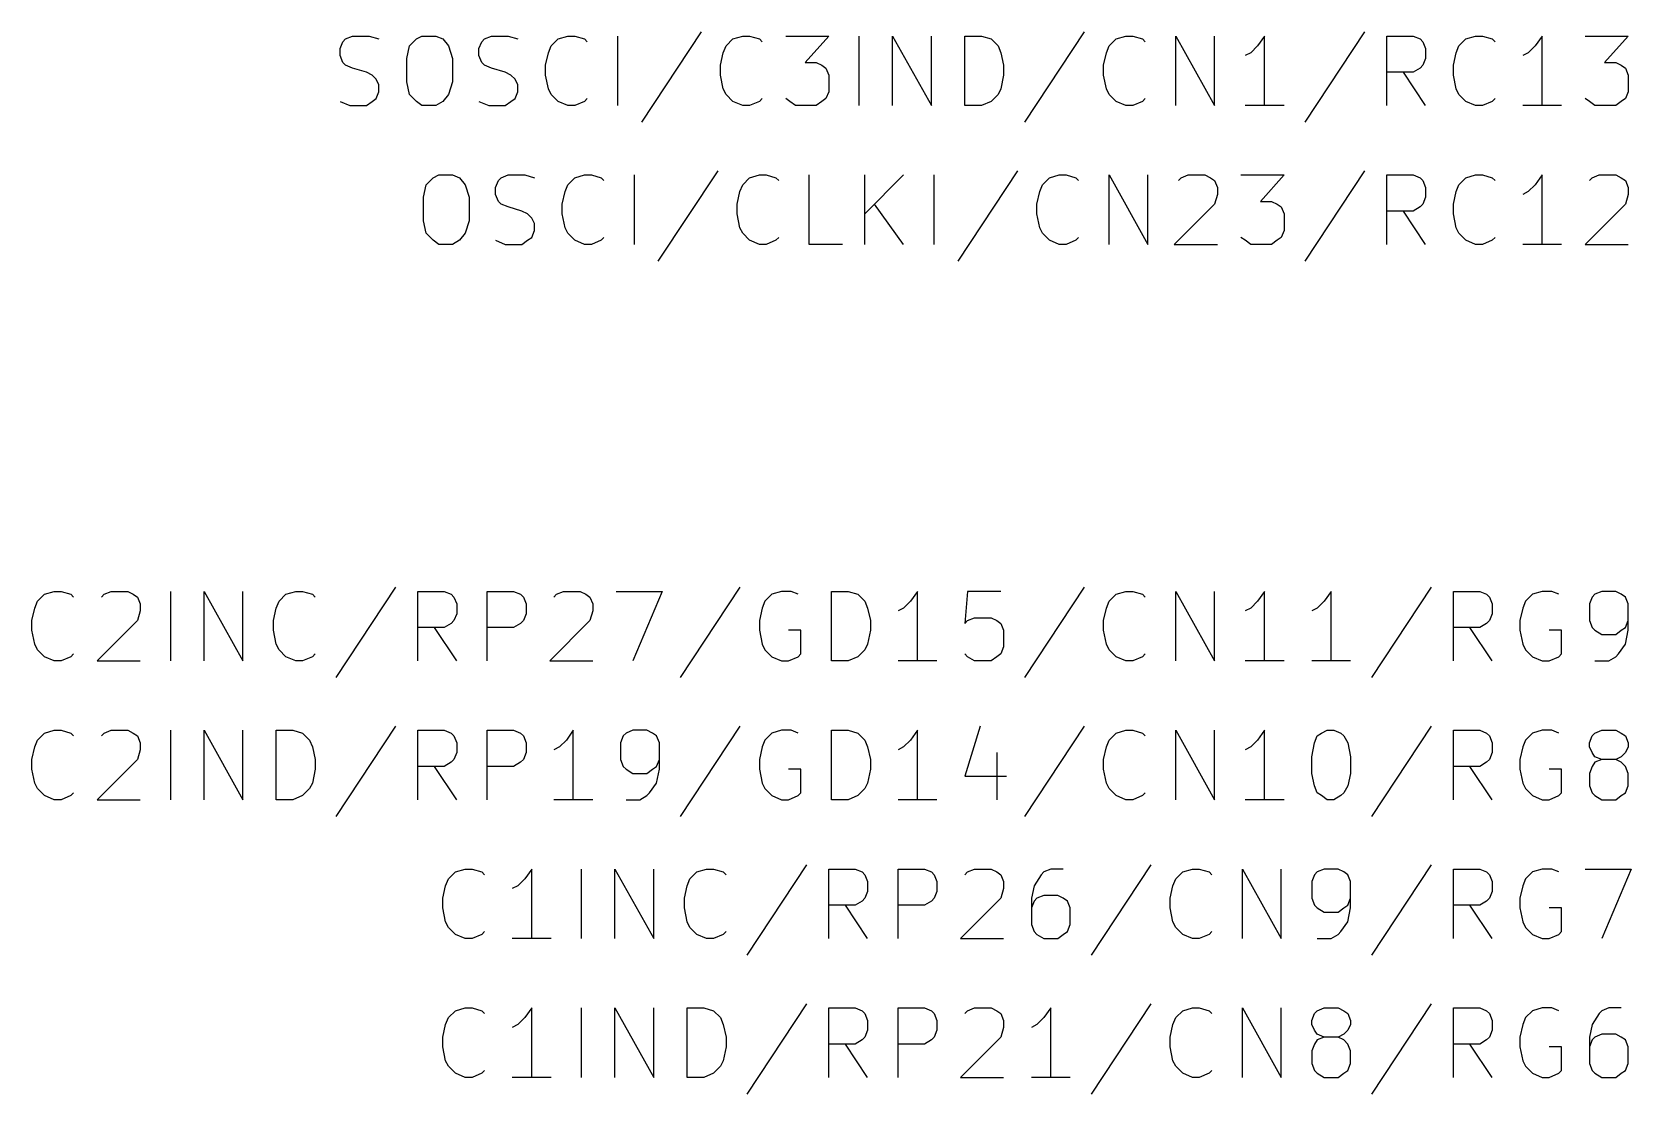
# Model space of a CAD drawing. Extents: x 10 to 287, y -200 to -10.
# Drawn here: x 118.11 to 147.37, y -121.54 to -102.11 of the extents above; entities that cross this region are included whole.
import ezdxf

# ---------------------------------------------------------------- set-up
doc = ezdxf.new("R2010")
doc.units = 0
doc.header["$MEASUREMENT"] = 0

msp = doc.modelspace()

# ---------------------------------------------------------------- linework, layer by layer
at = {"layer": 'Cyan 2'}
for p, q in [((130.353, -102.108), (129.261, -103.759)), ((137.363, -102.108), (136.271, -103.759)), ((142.494, -102.108), (141.402, -103.759)), ((123.749, -102.413), (123.8, -102.286)), ((123.749, -102.54), (123.749, -102.413)), ((123.8, -102.286), (123.85, -102.235)), ((123.85, -102.235), (123.977, -102.184)), ((123.977, -102.184), (124.282, -102.184)), ((124.282, -102.184), (124.46, -102.235)), ((124.968, -102.591), (125.019, -102.362)), ((125.019, -102.362), (125.146, -102.235)), ((125.146, -102.235), (125.247, -102.184)), ((125.247, -102.184), (125.501, -102.184)), ((125.501, -102.184), (125.628, -102.235)), ((125.628, -102.235), (125.73, -102.362)), ((125.73, -102.362), (125.806, -102.591)), ((126.289, -102.413), (126.34, -102.286)), ((126.289, -102.54), (126.289, -102.413)), ((126.34, -102.286), (126.39, -102.235)), ((126.39, -102.235), (126.517, -102.184)), ((126.517, -102.184), (126.822, -102.184)), ((126.822, -102.184), (127, -102.235)), ((127.559, -102.489), (127.61, -102.362)), ((127.61, -102.362), (127.737, -102.235)), ((127.737, -102.235), (127.914, -102.184)), ((127.914, -102.184), (128.041, -102.184)), ((128.041, -102.184), (128.219, -102.235)), ((128.219, -102.235), (128.27, -102.286)), ((128.829, -103.454), (128.829, -102.184)), ((130.759, -102.489), (130.81, -102.362)), ((130.81, -102.362), (130.937, -102.235)), ((130.937, -102.235), (131.115, -102.184)), ((131.115, -102.184), (131.242, -102.184)), ((131.242, -102.184), (131.42, -102.235)), ((131.42, -102.235), (131.47, -102.286)), ((131.902, -102.184), (132.69, -102.184)), ((132.69, -102.184), (132.258, -102.667)), ((133.248, -103.454), (133.248, -102.184)), ((133.858, -103.454), (133.858, -102.184)), ((133.858, -102.184), (134.569, -103.454)), ((134.569, -103.454), (134.569, -102.184)), ((135.179, -103.454), (135.179, -102.184)), ((135.179, -102.184), (135.484, -102.184)), ((135.484, -102.184), (135.661, -102.235)), ((135.661, -102.235), (135.788, -102.362)), ((135.788, -102.362), (135.839, -102.489)), ((137.77, -102.489), (137.82, -102.362)), ((137.82, -102.362), (137.947, -102.235)), ((137.947, -102.235), (138.125, -102.184)), ((138.125, -102.184), (138.252, -102.184)), ((138.252, -102.184), (138.43, -102.235)), ((138.43, -102.235), (138.481, -102.286)), ((139.04, -103.454), (139.04, -102.184)), ((139.04, -102.184), (139.751, -103.454)), ((139.751, -103.454), (139.751, -102.184)), ((140.538, -102.362), (140.411, -102.489)), ((140.665, -102.184), (140.538, -102.362)), ((140.665, -103.454), (140.665, -102.184)), ((142.9, -103.454), (142.9, -102.184)), ((142.9, -102.184), (143.383, -102.184)), ((143.383, -102.184), (143.51, -102.235)), ((143.51, -102.235), (143.561, -102.286)), ((143.561, -102.286), (143.612, -102.413)), ((143.612, -102.413), (143.612, -102.591)), ((144.17, -102.489), (144.221, -102.362)), ((144.221, -102.362), (144.348, -102.235)), ((144.348, -102.235), (144.526, -102.184)), ((144.526, -102.184), (144.653, -102.184)), ((144.653, -102.184), (144.831, -102.235)), ((144.831, -102.235), (144.882, -102.286)), ((145.618, -102.362), (145.491, -102.489)), ((145.745, -102.184), (145.618, -102.362)), ((145.745, -103.454), (145.745, -102.184)), ((146.533, -102.184), (147.32, -102.184)), ((147.32, -102.184), (146.888, -102.667)), ((123.8, -102.667), (123.749, -102.54)), ((123.85, -102.718), (123.8, -102.667)), ((124.968, -103.022), (124.968, -102.591)), ((125.806, -102.591), (125.806, -103.022)), ((126.34, -102.667), (126.289, -102.54)), ((126.39, -102.718), (126.34, -102.667)), ((127.508, -102.718), (127.559, -102.489)), ((130.708, -102.718), (130.759, -102.489)), ((132.258, -102.667), (132.461, -102.667)), ((132.461, -102.667), (132.563, -102.718)), ((135.839, -102.489), (135.89, -102.718)), ((137.719, -102.718), (137.77, -102.489)), ((140.411, -102.489), (140.31, -102.54)), ((143.612, -102.591), (143.561, -102.718)), ((144.12, -102.718), (144.17, -102.489)), ((145.491, -102.489), (145.39, -102.54)), ((146.888, -102.667), (147.091, -102.667)), ((147.091, -102.667), (147.193, -102.718)), ((123.977, -102.768), (123.85, -102.718)), ((124.231, -102.845), (123.977, -102.768)), ((124.333, -102.895), (124.231, -102.845)), ((124.409, -102.972), (124.333, -102.895)), ((124.46, -103.073), (124.409, -102.972)), ((126.517, -102.768), (126.39, -102.718)), ((126.771, -102.845), (126.517, -102.768)), ((126.873, -102.895), (126.771, -102.845)), ((126.949, -102.972), (126.873, -102.895)), ((127, -103.073), (126.949, -102.972)), ((127.508, -102.895), (127.508, -102.718)), ((127.559, -103.149), (127.508, -102.895)), ((130.708, -102.895), (130.708, -102.718)), ((130.759, -103.149), (130.708, -102.895)), ((132.563, -102.718), (132.639, -102.768)), ((132.639, -102.768), (132.69, -102.895)), ((132.69, -102.895), (132.69, -103.2)), ((135.89, -102.895), (135.839, -103.149)), ((135.89, -102.718), (135.89, -102.895)), ((137.719, -102.895), (137.719, -102.718)), ((137.77, -103.149), (137.719, -102.895)), ((143.383, -102.845), (142.9, -102.845)), ((143.612, -103.454), (143.205, -102.845)), ((143.51, -102.768), (143.383, -102.845)), ((143.561, -102.718), (143.51, -102.768)), ((144.12, -102.895), (144.12, -102.718)), ((144.17, -103.149), (144.12, -102.895)), ((147.193, -102.718), (147.269, -102.768)), ((147.269, -102.768), (147.32, -102.895)), ((147.32, -102.895), (147.32, -103.2)), ((124.409, -103.327), (124.46, -103.2)), ((124.46, -103.2), (124.46, -103.073)), ((125.019, -103.251), (124.968, -103.022)), ((125.146, -103.378), (125.019, -103.251)), ((125.73, -103.251), (125.628, -103.378)), ((125.806, -103.022), (125.73, -103.251)), ((126.949, -103.327), (127, -103.2)), ((127, -103.2), (127, -103.073)), ((127.61, -103.251), (127.559, -103.149)), ((127.737, -103.378), (127.61, -103.251)), ((130.81, -103.251), (130.759, -103.149)), ((130.937, -103.378), (130.81, -103.251)), ((132.69, -103.2), (132.639, -103.327)), ((135.788, -103.251), (135.661, -103.378)), ((135.839, -103.149), (135.788, -103.251)), ((137.82, -103.251), (137.77, -103.149)), ((137.947, -103.378), (137.82, -103.251)), ((144.221, -103.251), (144.17, -103.149)), ((144.348, -103.378), (144.221, -103.251)), ((147.32, -103.2), (147.269, -103.327)), ((123.749, -103.378), (123.927, -103.454)), ((123.927, -103.454), (124.231, -103.454)), ((124.231, -103.454), (124.333, -103.378)), ((124.333, -103.378), (124.409, -103.327)), ((125.247, -103.454), (125.146, -103.378)), ((125.501, -103.454), (125.247, -103.454)), ((125.628, -103.378), (125.501, -103.454)), ((126.289, -103.378), (126.467, -103.454)), ((126.467, -103.454), (126.771, -103.454)), ((126.771, -103.454), (126.873, -103.378)), ((126.873, -103.378), (126.949, -103.327)), ((127.914, -103.454), (127.737, -103.378)), ((128.041, -103.454), (127.914, -103.454)), ((128.219, -103.378), (128.041, -103.454)), ((128.27, -103.327), (128.219, -103.378)), ((131.115, -103.454), (130.937, -103.378)), ((131.242, -103.454), (131.115, -103.454)), ((131.42, -103.378), (131.242, -103.454)), ((131.47, -103.327), (131.42, -103.378)), ((131.978, -103.378), (131.902, -103.327)), ((132.08, -103.454), (131.978, -103.378)), ((132.461, -103.454), (132.08, -103.454)), ((132.563, -103.378), (132.461, -103.454)), ((132.639, -103.327), (132.563, -103.378)), ((135.484, -103.454), (135.179, -103.454)), ((135.661, -103.378), (135.484, -103.454)), ((138.125, -103.454), (137.947, -103.378)), ((138.252, -103.454), (138.125, -103.454)), ((138.43, -103.378), (138.252, -103.454)), ((138.481, -103.327), (138.43, -103.378)), ((141.021, -103.454), (140.31, -103.454)), ((144.526, -103.454), (144.348, -103.378)), ((144.653, -103.454), (144.526, -103.454)), ((144.831, -103.378), (144.653, -103.454)), ((144.882, -103.327), (144.831, -103.378)), ((146.101, -103.454), (145.39, -103.454)), ((146.609, -103.378), (146.533, -103.327)), ((146.71, -103.454), (146.609, -103.378)), ((147.091, -103.454), (146.71, -103.454)), ((147.193, -103.378), (147.091, -103.454)), ((147.269, -103.327), (147.193, -103.378)), ((125.451, -104.775), (125.552, -104.724)), ((125.552, -104.724), (125.806, -104.724)), ((125.806, -104.724), (125.933, -104.775)), ((126.695, -104.775), (126.822, -104.724)), ((126.822, -104.724), (127.127, -104.724)), ((127.127, -104.724), (127.305, -104.775)), ((128.041, -104.775), (128.219, -104.724)), ((128.219, -104.724), (128.346, -104.724)), ((128.346, -104.724), (128.524, -104.775)), ((129.134, -105.994), (129.134, -104.724)), ((130.658, -104.648), (129.565, -106.299)), ((131.242, -104.775), (131.42, -104.724)), ((131.42, -104.724), (131.547, -104.724)), ((131.547, -104.724), (131.724, -104.775)), ((132.334, -105.994), (132.334, -104.724)), ((133.35, -105.994), (133.35, -104.724)), ((134.061, -104.724), (133.35, -105.435)), ((134.62, -105.994), (134.62, -104.724)), ((136.144, -104.648), (135.052, -106.299)), ((136.728, -104.775), (136.906, -104.724)), ((136.906, -104.724), (137.033, -104.724)), ((137.033, -104.724), (137.211, -104.775)), ((137.82, -105.994), (137.82, -104.724)), ((137.82, -104.724), (138.532, -105.994)), ((138.532, -105.994), (138.532, -104.724)), ((139.141, -104.775), (139.268, -104.724)), ((139.268, -104.724), (139.573, -104.724)), ((139.573, -104.724), (139.675, -104.775)), ((140.233, -104.724), (141.021, -104.724)), ((141.021, -104.724), (140.589, -105.207)), ((142.494, -104.648), (141.402, -106.299)), ((142.9, -105.994), (142.9, -104.724)), ((142.9, -104.724), (143.383, -104.724)), ((143.383, -104.724), (143.51, -104.775)), ((144.348, -104.775), (144.526, -104.724)), ((144.526, -104.724), (144.653, -104.724)), ((144.653, -104.724), (144.831, -104.775)), ((145.745, -104.724), (145.618, -104.902)), ((145.745, -105.994), (145.745, -104.724)), ((146.66, -104.775), (146.787, -104.724)), ((146.787, -104.724), (147.091, -104.724)), ((147.091, -104.724), (147.193, -104.775)), ((125.273, -105.131), (125.324, -104.902)), ((125.324, -104.902), (125.451, -104.775)), ((125.933, -104.775), (126.035, -104.902)), ((126.035, -104.902), (126.111, -105.131)), ((126.594, -104.953), (126.644, -104.826)), ((126.594, -105.08), (126.594, -104.953)), ((126.644, -104.826), (126.695, -104.775)), ((127.813, -105.258), (127.864, -105.029)), ((127.864, -105.029), (127.914, -104.902)), ((127.914, -104.902), (128.041, -104.775)), ((128.524, -104.775), (128.575, -104.826)), ((131.013, -105.258), (131.064, -105.029)), ((131.064, -105.029), (131.115, -104.902)), ((131.115, -104.902), (131.242, -104.775)), ((131.724, -104.775), (131.775, -104.826)), ((136.5, -105.258), (136.55, -105.029)), ((136.55, -105.029), (136.601, -104.902)), ((136.601, -104.902), (136.728, -104.775)), ((137.211, -104.775), (137.262, -104.826)), ((139.09, -104.826), (139.141, -104.775)), ((139.675, -104.775), (139.751, -104.826)), ((139.751, -104.826), (139.802, -104.953)), ((139.802, -104.953), (139.802, -105.08)), ((143.51, -104.775), (143.561, -104.826)), ((143.561, -104.826), (143.612, -104.953)), ((143.612, -104.953), (143.612, -105.131)), ((144.12, -105.258), (144.17, -105.029)), ((144.17, -105.029), (144.221, -104.902)), ((144.221, -104.902), (144.348, -104.775)), ((144.831, -104.775), (144.882, -104.826)), ((145.491, -105.029), (145.39, -105.08)), ((145.618, -104.902), (145.491, -105.029)), ((146.609, -104.826), (146.66, -104.775)), ((147.193, -104.775), (147.269, -104.826)), ((147.269, -104.826), (147.32, -104.953)), ((147.32, -104.953), (147.32, -105.08)), ((125.273, -105.562), (125.273, -105.131)), ((126.111, -105.131), (126.111, -105.562)), ((126.644, -105.207), (126.594, -105.08)), ((126.695, -105.258), (126.644, -105.207)), ((126.822, -105.308), (126.695, -105.258)), ((127.076, -105.385), (126.822, -105.308)), ((127.813, -105.435), (127.813, -105.258)), ((131.013, -105.435), (131.013, -105.258)), ((134.061, -105.994), (133.528, -105.258)), ((136.5, -105.435), (136.5, -105.258)), ((139.751, -105.258), (139.014, -105.994)), ((139.802, -105.08), (139.751, -105.258)), ((140.589, -105.207), (140.792, -105.207)), ((140.792, -105.207), (140.894, -105.258)), ((140.894, -105.258), (140.97, -105.308)), ((140.97, -105.308), (141.021, -105.435)), ((143.51, -105.308), (143.383, -105.385)), ((143.561, -105.258), (143.51, -105.308)), ((143.612, -105.131), (143.561, -105.258)), ((144.12, -105.435), (144.12, -105.258)), ((147.269, -105.258), (146.533, -105.994)), ((147.32, -105.08), (147.269, -105.258)), ((125.324, -105.791), (125.273, -105.562)), ((126.111, -105.562), (126.035, -105.791)), ((127.178, -105.435), (127.076, -105.385)), ((127.254, -105.512), (127.178, -105.435)), ((127.305, -105.613), (127.254, -105.512)), ((127.305, -105.74), (127.305, -105.613)), ((127.864, -105.689), (127.813, -105.435)), ((131.064, -105.689), (131.013, -105.435)), ((136.55, -105.689), (136.5, -105.435)), ((141.021, -105.435), (141.021, -105.74)), ((143.383, -105.385), (142.9, -105.385)), ((143.612, -105.994), (143.205, -105.385)), ((144.17, -105.689), (144.12, -105.435)), ((125.451, -105.918), (125.324, -105.791)), ((125.552, -105.994), (125.451, -105.918)), ((125.933, -105.918), (125.806, -105.994)), ((126.035, -105.791), (125.933, -105.918)), ((126.594, -105.918), (126.771, -105.994)), ((127.076, -105.994), (127.178, -105.918)), ((127.178, -105.918), (127.254, -105.867)), ((127.254, -105.867), (127.305, -105.74)), ((127.914, -105.791), (127.864, -105.689)), ((128.041, -105.918), (127.914, -105.791)), ((128.219, -105.994), (128.041, -105.918)), ((128.524, -105.918), (128.346, -105.994)), ((128.575, -105.867), (128.524, -105.918)), ((131.115, -105.791), (131.064, -105.689)), ((131.242, -105.918), (131.115, -105.791)), ((131.42, -105.994), (131.242, -105.918)), ((131.724, -105.918), (131.547, -105.994)), ((131.775, -105.867), (131.724, -105.918)), ((136.601, -105.791), (136.55, -105.689)), ((136.728, -105.918), (136.601, -105.791)), ((136.906, -105.994), (136.728, -105.918)), ((137.211, -105.918), (137.033, -105.994)), ((137.262, -105.867), (137.211, -105.918)), ((140.31, -105.918), (140.233, -105.867)), ((140.411, -105.994), (140.31, -105.918)), ((140.894, -105.918), (140.792, -105.994)), ((140.97, -105.867), (140.894, -105.918)), ((141.021, -105.74), (140.97, -105.867)), ((144.221, -105.791), (144.17, -105.689)), ((144.348, -105.918), (144.221, -105.791)), ((144.526, -105.994), (144.348, -105.918)), ((144.831, -105.918), (144.653, -105.994)), ((144.882, -105.867), (144.831, -105.918)), ((125.806, -105.994), (125.552, -105.994)), ((126.771, -105.994), (127.076, -105.994)), ((128.346, -105.994), (128.219, -105.994)), ((131.547, -105.994), (131.42, -105.994)), ((132.944, -105.994), (132.334, -105.994)), ((137.033, -105.994), (136.906, -105.994)), ((139.014, -105.994), (139.802, -105.994)), ((140.792, -105.994), (140.411, -105.994)), ((144.653, -105.994), (144.526, -105.994)), ((146.101, -105.994), (145.39, -105.994)), ((146.533, -105.994), (147.32, -105.994)), ((118.339, -112.395), (118.516, -112.344)), ((118.516, -112.344), (118.643, -112.344)), ((118.643, -112.344), (118.821, -112.395)), ((119.431, -112.395), (119.558, -112.344)), ((119.558, -112.344), (119.863, -112.344)), ((119.863, -112.344), (119.964, -112.395)), ((120.65, -113.614), (120.65, -112.344)), ((121.26, -113.614), (121.26, -112.344)), ((121.26, -112.344), (121.971, -113.614)), ((121.971, -113.614), (121.971, -112.344)), ((122.758, -112.395), (122.936, -112.344)), ((122.936, -112.344), (123.063, -112.344)), ((123.063, -112.344), (123.241, -112.395)), ((124.765, -112.268), (123.673, -113.919)), ((125.171, -113.614), (125.171, -112.344)), ((125.171, -112.344), (125.654, -112.344)), ((125.654, -112.344), (125.781, -112.395)), ((126.441, -113.614), (126.441, -112.344)), ((126.441, -112.344), (126.924, -112.344)), ((126.924, -112.344), (127.051, -112.395)), ((127.711, -112.395), (127.838, -112.344)), ((127.838, -112.344), (128.143, -112.344)), ((128.143, -112.344), (128.245, -112.395)), ((128.803, -112.344), (129.642, -112.344)), ((129.642, -112.344), (129.108, -113.614)), ((131.064, -112.268), (129.972, -113.919)), ((131.826, -112.344), (131.648, -112.395)), ((132.004, -112.344), (131.826, -112.344)), ((132.131, -112.395), (132.004, -112.344)), ((132.74, -113.614), (132.74, -112.344)), ((132.74, -112.344), (133.045, -112.344)), ((133.045, -112.344), (133.223, -112.395)), ((134.315, -112.344), (134.188, -112.522)), ((134.315, -113.614), (134.315, -112.344)), ((135.23, -112.344), (135.179, -112.928)), ((135.839, -112.344), (135.23, -112.344)), ((137.363, -112.268), (136.271, -113.919)), ((137.947, -112.395), (138.125, -112.344)), ((138.125, -112.344), (138.252, -112.344)), ((138.252, -112.344), (138.43, -112.395)), ((139.04, -113.614), (139.04, -112.344)), ((139.04, -112.344), (139.751, -113.614)), ((139.751, -113.614), (139.751, -112.344)), ((140.665, -112.344), (140.538, -112.522)), ((140.665, -113.614), (140.665, -112.344)), ((141.884, -112.344), (141.757, -112.522)), ((141.884, -113.614), (141.884, -112.344)), ((143.713, -112.268), (142.621, -113.919)), ((144.12, -113.614), (144.12, -112.344)), ((144.12, -112.344), (144.602, -112.344)), ((144.602, -112.344), (144.729, -112.395)), ((145.745, -112.344), (145.567, -112.395)), ((145.923, -112.344), (145.745, -112.344)), ((146.05, -112.395), (145.923, -112.344)), ((146.837, -112.344), (146.71, -112.395)), ((147.091, -112.344), (146.837, -112.344)), ((147.193, -112.395), (147.091, -112.344)), ((118.11, -112.878), (118.161, -112.649)), ((118.161, -112.649), (118.212, -112.522)), ((118.212, -112.522), (118.339, -112.395)), ((118.821, -112.395), (118.872, -112.446)), ((119.38, -112.446), (119.431, -112.395)), ((119.964, -112.395), (120.04, -112.446)), ((120.04, -112.446), (120.091, -112.573)), ((120.091, -112.573), (120.091, -112.7)), ((122.53, -112.878), (122.58, -112.649)), ((122.58, -112.649), (122.631, -112.522)), ((122.631, -112.522), (122.758, -112.395)), ((123.241, -112.395), (123.292, -112.446)), ((125.781, -112.395), (125.832, -112.446)), ((125.832, -112.446), (125.882, -112.573)), ((125.882, -112.573), (125.882, -112.751)), ((127.051, -112.395), (127.102, -112.446)), ((127.102, -112.446), (127.152, -112.573)), ((127.152, -112.573), (127.152, -112.751)), ((127.66, -112.446), (127.711, -112.395)), ((128.245, -112.395), (128.321, -112.446)), ((128.321, -112.446), (128.372, -112.573)), ((128.372, -112.573), (128.372, -112.7)), ((131.47, -112.649), (131.42, -112.878)), ((131.521, -112.522), (131.47, -112.649)), ((131.648, -112.395), (131.521, -112.522)), ((133.223, -112.395), (133.35, -112.522)), ((133.35, -112.522), (133.401, -112.649)), ((133.401, -112.649), (133.452, -112.878)), ((134.061, -112.649), (133.96, -112.7)), ((134.188, -112.522), (134.061, -112.649)), ((137.719, -112.878), (137.77, -112.649)), ((137.77, -112.649), (137.82, -112.522)), ((137.82, -112.522), (137.947, -112.395)), ((138.43, -112.395), (138.481, -112.446)), ((140.411, -112.649), (140.31, -112.7)), ((140.538, -112.522), (140.411, -112.649)), ((141.63, -112.649), (141.529, -112.7)), ((141.757, -112.522), (141.63, -112.649)), ((144.729, -112.395), (144.78, -112.446)), ((144.78, -112.446), (144.831, -112.573)), ((144.831, -112.573), (144.831, -112.751)), ((145.39, -112.649), (145.339, -112.878)), ((145.44, -112.522), (145.39, -112.649)), ((145.567, -112.395), (145.44, -112.522)), ((146.66, -112.446), (146.609, -112.573)), ((146.609, -112.573), (146.609, -112.878)), ((146.71, -112.395), (146.66, -112.446)), ((147.269, -112.446), (147.193, -112.395)), ((147.32, -112.573), (147.269, -112.446)), ((147.32, -113.055), (147.32, -112.573)), ((118.11, -113.055), (118.11, -112.878)), ((120.04, -112.878), (119.304, -113.614)), ((120.091, -112.7), (120.04, -112.878)), ((122.53, -113.055), (122.53, -112.878)), ((125.781, -112.928), (125.654, -113.005)), ((125.832, -112.878), (125.781, -112.928)), ((125.882, -112.751), (125.832, -112.878)), ((127.051, -112.928), (126.924, -113.005)), ((127.102, -112.878), (127.051, -112.928)), ((127.152, -112.751), (127.102, -112.878)), ((128.321, -112.878), (127.584, -113.614)), ((128.372, -112.7), (128.321, -112.878)), ((131.42, -112.878), (131.42, -113.055)), ((133.452, -112.878), (133.452, -113.055)), ((135.179, -112.928), (135.23, -112.878)), ((135.23, -112.878), (135.357, -112.827)), ((135.357, -112.827), (135.661, -112.827)), ((135.661, -112.827), (135.763, -112.878)), ((135.763, -112.878), (135.839, -112.928)), ((135.839, -112.928), (135.89, -113.055)), ((137.719, -113.055), (137.719, -112.878)), ((144.729, -112.928), (144.602, -113.005)), ((144.78, -112.878), (144.729, -112.928)), ((144.831, -112.751), (144.78, -112.878)), ((145.339, -112.878), (145.339, -113.055)), ((146.609, -112.878), (146.66, -113.005)), ((147.269, -113.005), (147.32, -112.878)), ((118.161, -113.309), (118.11, -113.055)), ((122.58, -113.309), (122.53, -113.055)), ((125.654, -113.005), (125.171, -113.005)), ((125.882, -113.614), (125.476, -113.005)), ((126.924, -113.005), (126.441, -113.005)), ((131.42, -113.055), (131.47, -113.309)), ((132.182, -113.055), (131.953, -113.055)), ((132.182, -113.487), (132.182, -113.055)), ((133.452, -113.055), (133.401, -113.309)), ((135.89, -113.055), (135.89, -113.36)), ((137.77, -113.309), (137.719, -113.055)), ((144.602, -113.005), (144.12, -113.005)), ((144.831, -113.614), (144.424, -113.005)), ((145.339, -113.055), (145.39, -113.309)), ((146.101, -113.055), (145.872, -113.055)), ((146.101, -113.487), (146.101, -113.055)), ((146.66, -113.005), (146.71, -113.055)), ((146.71, -113.055), (146.837, -113.132)), ((146.837, -113.132), (147.091, -113.132)), ((147.091, -113.132), (147.193, -113.055)), ((147.193, -113.055), (147.269, -113.005)), ((147.269, -113.309), (147.32, -113.055)), ((118.212, -113.411), (118.161, -113.309)), ((118.339, -113.538), (118.212, -113.411)), ((118.872, -113.487), (118.821, -113.538)), ((122.631, -113.411), (122.58, -113.309)), ((122.758, -113.538), (122.631, -113.411)), ((123.292, -113.487), (123.241, -113.538)), ((131.47, -113.309), (131.521, -113.411)), ((131.521, -113.411), (131.648, -113.538)), ((132.131, -113.538), (132.182, -113.487)), ((133.35, -113.411), (133.223, -113.538)), ((133.401, -113.309), (133.35, -113.411)), ((135.23, -113.538), (135.179, -113.487)), ((135.839, -113.487), (135.763, -113.538)), ((135.89, -113.36), (135.839, -113.487)), ((137.82, -113.411), (137.77, -113.309)), ((137.947, -113.538), (137.82, -113.411)), ((138.481, -113.487), (138.43, -113.538)), ((145.39, -113.309), (145.44, -113.411)), ((145.44, -113.411), (145.567, -113.538)), ((146.05, -113.538), (146.101, -113.487)), ((147.091, -113.538), (147.142, -113.487)), ((147.142, -113.487), (147.269, -113.309)), ((118.516, -113.614), (118.339, -113.538)), ((118.643, -113.614), (118.516, -113.614)), ((118.821, -113.538), (118.643, -113.614)), ((119.304, -113.614), (120.091, -113.614)), ((122.936, -113.614), (122.758, -113.538)), ((123.063, -113.614), (122.936, -113.614)), ((123.241, -113.538), (123.063, -113.614)), ((127.584, -113.614), (128.372, -113.614)), ((131.648, -113.538), (131.826, -113.614)), ((131.826, -113.614), (131.953, -113.614)), ((131.953, -113.614), (132.131, -113.538)), ((133.045, -113.614), (132.74, -113.614)), ((133.223, -113.538), (133.045, -113.614)), ((134.671, -113.614), (133.96, -113.614)), ((135.357, -113.614), (135.23, -113.538)), ((135.661, -113.614), (135.357, -113.614)), ((135.763, -113.538), (135.661, -113.614)), ((138.125, -113.614), (137.947, -113.538)), ((138.252, -113.614), (138.125, -113.614)), ((138.43, -113.538), (138.252, -113.614)), ((141.021, -113.614), (140.31, -113.614)), ((142.24, -113.614), (141.529, -113.614)), ((145.567, -113.538), (145.745, -113.614)), ((145.745, -113.614), (145.872, -113.614)), ((145.872, -113.614), (146.05, -113.538)), ((146.71, -113.614), (146.964, -113.614)), ((146.964, -113.614), (147.091, -113.538)), ((118.212, -115.062), (118.339, -114.935)), ((118.339, -114.935), (118.516, -114.884)), ((118.516, -114.884), (118.643, -114.884)), ((118.643, -114.884), (118.821, -114.935)), ((118.821, -114.935), (118.872, -114.986)), ((119.38, -114.986), (119.431, -114.935)), ((119.431, -114.935), (119.558, -114.884)), ((119.558, -114.884), (119.863, -114.884)), ((119.863, -114.884), (119.964, -114.935)), ((119.964, -114.935), (120.04, -114.986)), ((120.04, -114.986), (120.091, -115.113)), ((120.65, -116.154), (120.65, -114.884)), ((121.26, -116.154), (121.26, -114.884)), ((121.26, -114.884), (121.971, -116.154)), ((121.971, -116.154), (121.971, -114.884)), ((122.58, -116.154), (122.58, -114.884)), ((122.58, -114.884), (122.885, -114.884)), ((122.885, -114.884), (123.063, -114.935)), ((123.063, -114.935), (123.19, -115.062)), ((124.765, -114.808), (123.673, -116.459)), ((125.171, -116.154), (125.171, -114.884)), ((125.171, -114.884), (125.654, -114.884)), ((125.654, -114.884), (125.781, -114.935)), ((125.781, -114.935), (125.832, -114.986)), ((125.832, -114.986), (125.882, -115.113)), ((126.441, -116.154), (126.441, -114.884)), ((126.441, -114.884), (126.924, -114.884)), ((126.924, -114.884), (127.051, -114.935)), ((127.051, -114.935), (127.102, -114.986)), ((127.102, -114.986), (127.152, -115.113)), ((128.016, -114.884), (127.889, -115.062)), ((128.016, -116.154), (128.016, -114.884)), ((128.93, -114.986), (128.88, -115.113)), ((128.981, -114.935), (128.93, -114.986)), ((129.108, -114.884), (128.981, -114.935)), ((129.362, -114.884), (129.108, -114.884)), ((129.464, -114.935), (129.362, -114.884)), ((129.54, -114.986), (129.464, -114.935)), ((129.591, -115.113), (129.54, -114.986)), ((131.064, -114.808), (129.972, -116.459)), ((131.648, -114.935), (131.521, -115.062)), ((131.826, -114.884), (131.648, -114.935)), ((132.004, -114.884), (131.826, -114.884)), ((132.131, -114.935), (132.004, -114.884)), ((132.74, -116.154), (132.74, -114.884)), ((132.74, -114.884), (133.045, -114.884)), ((133.045, -114.884), (133.223, -114.935)), ((133.223, -114.935), (133.35, -115.062)), ((134.315, -114.884), (134.188, -115.062)), ((134.315, -116.154), (134.315, -114.884)), ((135.458, -114.808), (135.179, -115.722)), ((137.363, -114.808), (136.271, -116.459)), ((137.82, -115.062), (137.947, -114.935)), ((137.947, -114.935), (138.125, -114.884)), ((138.125, -114.884), (138.252, -114.884)), ((138.252, -114.884), (138.43, -114.935)), ((138.43, -114.935), (138.481, -114.986)), ((139.04, -116.154), (139.04, -114.884)), ((139.04, -114.884), (139.751, -116.154)), ((139.751, -116.154), (139.751, -114.884)), ((140.665, -114.884), (140.538, -115.062)), ((140.665, -116.154), (140.665, -114.884)), ((141.58, -115.113), (141.63, -114.986)), ((141.63, -114.986), (141.707, -114.935)), ((141.707, -114.935), (141.808, -114.884)), ((141.808, -114.884), (141.935, -114.884)), ((141.935, -114.884), (142.062, -114.935)), ((142.062, -114.935), (142.113, -114.986)), ((142.113, -114.986), (142.189, -115.113)), ((143.713, -114.808), (142.621, -116.459)), ((144.12, -116.154), (144.12, -114.884)), ((144.12, -114.884), (144.602, -114.884)), ((144.602, -114.884), (144.729, -114.935)), ((144.729, -114.935), (144.78, -114.986)), ((144.78, -114.986), (144.831, -115.113)), ((145.567, -114.935), (145.44, -115.062)), ((145.745, -114.884), (145.567, -114.935)), ((145.923, -114.884), (145.745, -114.884)), ((146.05, -114.935), (145.923, -114.884)), ((146.609, -115.113), (146.66, -114.986)), ((146.66, -114.986), (146.71, -114.935)), ((146.71, -114.935), (146.837, -114.884)), ((146.837, -114.884), (147.091, -114.884)), ((147.091, -114.884), (147.193, -114.935)), ((147.193, -114.935), (147.269, -114.986)), ((147.269, -114.986), (147.32, -115.113)), ((118.11, -115.418), (118.161, -115.189)), ((118.161, -115.189), (118.212, -115.062)), ((120.091, -115.24), (120.04, -115.418)), ((120.091, -115.113), (120.091, -115.24)), ((123.19, -115.062), (123.241, -115.189)), ((123.241, -115.189), (123.292, -115.418)), ((125.882, -115.113), (125.882, -115.291)), ((127.152, -115.113), (127.152, -115.291)), ((127.762, -115.189), (127.66, -115.24)), ((127.889, -115.062), (127.762, -115.189)), ((128.88, -115.113), (128.88, -115.418)), ((129.591, -115.595), (129.591, -115.113)), ((131.47, -115.189), (131.42, -115.418)), ((131.521, -115.062), (131.47, -115.189)), ((133.35, -115.062), (133.401, -115.189)), ((133.401, -115.189), (133.452, -115.418)), ((134.061, -115.189), (133.96, -115.24)), ((134.188, -115.062), (134.061, -115.189)), ((137.719, -115.418), (137.77, -115.189)), ((137.77, -115.189), (137.82, -115.062)), ((140.411, -115.189), (140.31, -115.24)), ((140.538, -115.062), (140.411, -115.189)), ((141.529, -115.367), (141.58, -115.113)), ((142.189, -115.113), (142.24, -115.367)), ((144.831, -115.113), (144.831, -115.291)), ((145.39, -115.189), (145.339, -115.418)), ((145.44, -115.062), (145.39, -115.189)), ((146.609, -115.189), (146.609, -115.113)), ((146.66, -115.291), (146.609, -115.189)), ((147.32, -115.189), (147.269, -115.291)), ((147.32, -115.113), (147.32, -115.189)), ((118.11, -115.595), (118.11, -115.418)), ((120.04, -115.418), (119.304, -116.154)), ((123.292, -115.418), (123.292, -115.595)), ((125.654, -115.545), (125.171, -115.545)), ((125.882, -116.154), (125.476, -115.545)), ((125.781, -115.468), (125.654, -115.545)), ((125.832, -115.418), (125.781, -115.468)), ((125.882, -115.291), (125.832, -115.418)), ((126.924, -115.545), (126.441, -115.545)), ((127.051, -115.468), (126.924, -115.545)), ((127.102, -115.418), (127.051, -115.468)), ((127.152, -115.291), (127.102, -115.418)), ((128.88, -115.418), (128.93, -115.545)), ((128.93, -115.545), (128.981, -115.595)), ((129.464, -115.595), (129.54, -115.545)), ((129.54, -115.545), (129.591, -115.418)), ((131.42, -115.418), (131.42, -115.595)), ((133.452, -115.418), (133.452, -115.595)), ((135.763, -115.291), (135.763, -116.154)), ((137.719, -115.595), (137.719, -115.418)), ((141.529, -115.672), (141.529, -115.367)), ((142.24, -115.367), (142.24, -115.672)), ((144.602, -115.545), (144.12, -115.545)), ((144.831, -116.154), (144.424, -115.545)), ((144.729, -115.468), (144.602, -115.545)), ((144.78, -115.418), (144.729, -115.468)), ((144.831, -115.291), (144.78, -115.418)), ((145.339, -115.418), (145.339, -115.595)), ((146.66, -115.545), (146.609, -115.672)), ((146.71, -115.367), (146.66, -115.291)), ((146.71, -115.468), (146.66, -115.545)), ((146.837, -115.418), (146.71, -115.367)), ((146.837, -115.418), (146.71, -115.468)), ((147.091, -115.418), (146.837, -115.418)), ((147.193, -115.367), (147.091, -115.418)), ((147.193, -115.468), (147.091, -115.418)), ((147.269, -115.291), (147.193, -115.367)), ((147.269, -115.545), (147.193, -115.468)), ((147.32, -115.672), (147.269, -115.545)), ((118.161, -115.849), (118.11, -115.595)), ((118.212, -115.951), (118.161, -115.849)), ((123.241, -115.849), (123.19, -115.951)), ((123.292, -115.595), (123.241, -115.849)), ((128.981, -115.595), (129.108, -115.672)), ((129.108, -115.672), (129.362, -115.672)), ((129.362, -115.672), (129.464, -115.595)), ((129.413, -116.027), (129.54, -115.849)), ((129.54, -115.849), (129.591, -115.595)), ((131.42, -115.595), (131.47, -115.849)), ((131.47, -115.849), (131.521, -115.951)), ((132.182, -115.595), (131.953, -115.595)), ((132.182, -116.027), (132.182, -115.595)), ((133.401, -115.849), (133.35, -115.951)), ((133.452, -115.595), (133.401, -115.849)), ((135.179, -115.722), (135.941, -115.722)), ((137.77, -115.849), (137.719, -115.595)), ((137.82, -115.951), (137.77, -115.849)), ((141.58, -115.9), (141.529, -115.672)), ((142.24, -115.672), (142.189, -115.9)), ((145.339, -115.595), (145.39, -115.849)), ((145.39, -115.849), (145.44, -115.951)), ((146.101, -115.595), (145.872, -115.595)), ((146.101, -116.027), (146.101, -115.595)), ((146.609, -115.672), (146.609, -115.9)), ((147.32, -115.9), (147.32, -115.672)), ((118.339, -116.078), (118.212, -115.951)), ((118.516, -116.154), (118.339, -116.078)), ((118.643, -116.154), (118.516, -116.154)), ((118.821, -116.078), (118.643, -116.154)), ((118.872, -116.027), (118.821, -116.078)), ((119.304, -116.154), (120.091, -116.154)), ((122.885, -116.154), (122.58, -116.154)), ((123.063, -116.078), (122.885, -116.154)), ((123.19, -115.951), (123.063, -116.078)), ((128.372, -116.154), (127.66, -116.154)), ((128.981, -116.154), (129.235, -116.154)), ((129.235, -116.154), (129.362, -116.078)), ((129.362, -116.078), (129.413, -116.027)), ((131.521, -115.951), (131.648, -116.078)), ((131.648, -116.078), (131.826, -116.154)), ((131.826, -116.154), (131.953, -116.154)), ((131.953, -116.154), (132.131, -116.078)), ((132.131, -116.078), (132.182, -116.027)), ((133.045, -116.154), (132.74, -116.154)), ((133.223, -116.078), (133.045, -116.154)), ((133.35, -115.951), (133.223, -116.078)), ((134.671, -116.154), (133.96, -116.154)), ((137.947, -116.078), (137.82, -115.951)), ((138.125, -116.154), (137.947, -116.078)), ((138.252, -116.154), (138.125, -116.154)), ((138.43, -116.078), (138.252, -116.154)), ((138.481, -116.027), (138.43, -116.078)), ((141.021, -116.154), (140.31, -116.154)), ((141.63, -116.027), (141.58, -115.9)), ((141.707, -116.078), (141.63, -116.027)), ((141.808, -116.154), (141.707, -116.078)), ((141.935, -116.154), (141.808, -116.154)), ((142.062, -116.078), (141.935, -116.154)), ((142.113, -116.027), (142.062, -116.078)), ((142.189, -115.9), (142.113, -116.027)), ((145.44, -115.951), (145.567, -116.078)), ((145.567, -116.078), (145.745, -116.154)), ((145.745, -116.154), (145.872, -116.154)), ((145.872, -116.154), (146.05, -116.078)), ((146.05, -116.078), (146.101, -116.027)), ((146.609, -115.9), (146.66, -116.027)), ((146.66, -116.027), (146.71, -116.078)), ((146.71, -116.078), (146.837, -116.154)), ((146.837, -116.154), (147.091, -116.154)), ((147.091, -116.154), (147.193, -116.078)), ((147.193, -116.078), (147.269, -116.027)), ((147.269, -116.027), (147.32, -115.9)), ((125.679, -117.729), (125.73, -117.602)), ((125.73, -117.602), (125.857, -117.475)), ((125.857, -117.475), (126.035, -117.424)), ((126.035, -117.424), (126.162, -117.424)), ((126.162, -117.424), (126.34, -117.475)), ((126.34, -117.475), (126.39, -117.526)), ((127.127, -117.602), (127, -117.729)), ((127.254, -117.424), (127.127, -117.602)), ((127.254, -118.694), (127.254, -117.424)), ((128.168, -118.694), (128.168, -117.424)), ((128.778, -118.694), (128.778, -117.424)), ((128.778, -117.424), (129.489, -118.694)), ((129.489, -118.694), (129.489, -117.424)), ((130.099, -117.729), (130.15, -117.602)), ((130.15, -117.602), (130.277, -117.475)), ((130.277, -117.475), (130.454, -117.424)), ((130.454, -117.424), (130.581, -117.424)), ((130.581, -117.424), (130.759, -117.475)), ((130.759, -117.475), (130.81, -117.526)), ((132.283, -117.348), (131.191, -118.999)), ((132.69, -118.694), (132.69, -117.424)), ((132.69, -117.424), (133.172, -117.424)), ((133.172, -117.424), (133.299, -117.475)), ((133.299, -117.475), (133.35, -117.526)), ((133.35, -117.526), (133.401, -117.653)), ((133.96, -118.694), (133.96, -117.424)), ((133.96, -117.424), (134.442, -117.424)), ((134.442, -117.424), (134.569, -117.475)), ((134.569, -117.475), (134.62, -117.526)), ((134.62, -117.526), (134.671, -117.653)), ((135.179, -117.526), (135.23, -117.475)), ((135.23, -117.475), (135.357, -117.424)), ((135.357, -117.424), (135.661, -117.424)), ((135.661, -117.424), (135.763, -117.475)), ((135.763, -117.475), (135.839, -117.526)), ((135.839, -117.526), (135.89, -117.653)), ((136.576, -117.526), (136.449, -117.729)), ((136.627, -117.475), (136.576, -117.526)), ((136.754, -117.424), (136.627, -117.475)), ((136.982, -117.424), (136.754, -117.424)), ((138.582, -117.348), (137.49, -118.999)), ((138.989, -117.729), (139.04, -117.602)), ((139.04, -117.602), (139.167, -117.475)), ((139.167, -117.475), (139.344, -117.424)), ((139.344, -117.424), (139.471, -117.424)), ((139.471, -117.424), (139.649, -117.475)), ((139.649, -117.475), (139.7, -117.526)), ((140.259, -118.694), (140.259, -117.424)), ((140.259, -117.424), (140.97, -118.694)), ((140.97, -118.694), (140.97, -117.424)), ((141.58, -117.526), (141.529, -117.653)), ((141.63, -117.475), (141.58, -117.526)), ((141.757, -117.424), (141.63, -117.475)), ((142.011, -117.424), (141.757, -117.424)), ((142.113, -117.475), (142.011, -117.424)), ((142.189, -117.526), (142.113, -117.475)), ((142.24, -117.653), (142.189, -117.526)), ((143.713, -117.348), (142.621, -118.999)), ((144.12, -118.694), (144.12, -117.424)), ((144.12, -117.424), (144.602, -117.424)), ((144.602, -117.424), (144.729, -117.475)), ((144.729, -117.475), (144.78, -117.526)), ((144.78, -117.526), (144.831, -117.653)), ((145.44, -117.602), (145.39, -117.729)), ((145.567, -117.475), (145.44, -117.602)), ((145.745, -117.424), (145.567, -117.475)), ((145.923, -117.424), (145.745, -117.424)), ((146.05, -117.475), (145.923, -117.424)), ((146.533, -117.424), (147.371, -117.424)), ((147.371, -117.424), (146.837, -118.694)), ((125.628, -117.958), (125.679, -117.729)), ((127, -117.729), (126.898, -117.78)), ((130.048, -117.958), (130.099, -117.729)), ((133.401, -117.831), (133.35, -117.958)), ((133.401, -117.653), (133.401, -117.831)), ((134.671, -117.831), (134.62, -117.958)), ((134.671, -117.653), (134.671, -117.831)), ((135.89, -117.78), (135.839, -117.958)), ((135.89, -117.653), (135.89, -117.78)), ((136.449, -117.729), (136.398, -117.958)), ((136.627, -117.907), (136.5, -117.958)), ((136.881, -117.907), (136.627, -117.907)), ((136.982, -117.958), (136.881, -117.907)), ((138.938, -117.958), (138.989, -117.729)), ((141.529, -117.653), (141.529, -117.958)), ((142.24, -118.135), (142.24, -117.653)), ((144.831, -117.831), (144.78, -117.958)), ((144.831, -117.653), (144.831, -117.831)), ((145.39, -117.729), (145.339, -117.958)), ((125.628, -118.135), (125.628, -117.958)), ((125.679, -118.389), (125.628, -118.135)), ((130.048, -118.135), (130.048, -117.958)), ((130.099, -118.389), (130.048, -118.135)), ((133.172, -118.085), (132.69, -118.085)), ((133.401, -118.694), (132.994, -118.085)), ((133.299, -118.008), (133.172, -118.085)), ((133.35, -117.958), (133.299, -118.008)), ((134.442, -118.085), (133.96, -118.085)), ((134.569, -118.008), (134.442, -118.085)), ((134.62, -117.958), (134.569, -118.008)), ((135.839, -117.958), (135.103, -118.694)), ((136.398, -117.958), (136.398, -118.44)), ((136.449, -118.008), (136.398, -118.135)), ((136.5, -117.958), (136.449, -118.008)), ((137.058, -118.008), (136.982, -117.958)), ((137.109, -118.135), (137.058, -118.008)), ((137.109, -118.44), (137.109, -118.135)), ((138.938, -118.135), (138.938, -117.958)), ((138.989, -118.389), (138.938, -118.135)), ((141.529, -117.958), (141.58, -118.085)), ((141.58, -118.085), (141.63, -118.135)), ((141.63, -118.135), (141.757, -118.212)), ((141.757, -118.212), (142.011, -118.212)), ((142.011, -118.212), (142.113, -118.135)), ((142.113, -118.135), (142.189, -118.085)), ((142.189, -118.085), (142.24, -117.958)), ((142.189, -118.389), (142.24, -118.135)), ((144.602, -118.085), (144.12, -118.085)), ((144.831, -118.694), (144.424, -118.085)), ((144.729, -118.008), (144.602, -118.085)), ((144.78, -117.958), (144.729, -118.008)), ((145.339, -117.958), (145.339, -118.135)), ((145.339, -118.135), (145.39, -118.389)), ((146.101, -118.135), (145.872, -118.135)), ((146.101, -118.567), (146.101, -118.135)), ((125.73, -118.491), (125.679, -118.389)), ((125.857, -118.618), (125.73, -118.491)), ((130.15, -118.491), (130.099, -118.389)), ((130.277, -118.618), (130.15, -118.491)), ((136.398, -118.44), (136.449, -118.567)), ((137.058, -118.567), (137.109, -118.44)), ((139.04, -118.491), (138.989, -118.389)), ((139.167, -118.618), (139.04, -118.491)), ((142.062, -118.567), (142.189, -118.389)), ((145.39, -118.389), (145.44, -118.491)), ((145.44, -118.491), (145.567, -118.618)), ((126.035, -118.694), (125.857, -118.618)), ((126.162, -118.694), (126.035, -118.694)), ((126.34, -118.618), (126.162, -118.694)), ((126.39, -118.567), (126.34, -118.618)), ((127.61, -118.694), (126.898, -118.694)), ((130.454, -118.694), (130.277, -118.618)), ((130.581, -118.694), (130.454, -118.694)), ((130.759, -118.618), (130.581, -118.694)), ((130.81, -118.567), (130.759, -118.618)), ((135.103, -118.694), (135.89, -118.694)), ((136.449, -118.567), (136.5, -118.618)), ((136.5, -118.618), (136.627, -118.694)), ((136.627, -118.694), (136.881, -118.694)), ((136.881, -118.694), (136.982, -118.618)), ((136.982, -118.618), (137.058, -118.567)), ((139.344, -118.694), (139.167, -118.618)), ((139.471, -118.694), (139.344, -118.694)), ((139.649, -118.618), (139.471, -118.694)), ((139.7, -118.567), (139.649, -118.618)), ((141.63, -118.694), (141.884, -118.694)), ((141.884, -118.694), (142.011, -118.618)), ((142.011, -118.618), (142.062, -118.567)), ((145.567, -118.618), (145.745, -118.694)), ((145.745, -118.694), (145.872, -118.694)), ((145.872, -118.694), (146.05, -118.618)), ((146.05, -118.618), (146.101, -118.567)), ((125.857, -120.015), (126.035, -119.964)), ((126.035, -119.964), (126.162, -119.964)), ((126.162, -119.964), (126.34, -120.015)), ((127.254, -119.964), (127.127, -120.142)), ((127.254, -121.234), (127.254, -119.964)), ((128.168, -121.234), (128.168, -119.964)), ((128.778, -121.234), (128.778, -119.964)), ((128.778, -119.964), (129.489, -121.234)), ((129.489, -121.234), (129.489, -119.964)), ((130.099, -121.234), (130.099, -119.964)), ((130.099, -119.964), (130.404, -119.964)), ((130.404, -119.964), (130.581, -120.015)), ((132.283, -119.888), (131.191, -121.539)), ((132.69, -121.234), (132.69, -119.964)), ((132.69, -119.964), (133.172, -119.964)), ((133.172, -119.964), (133.299, -120.015)), ((133.96, -121.234), (133.96, -119.964)), ((133.96, -119.964), (134.442, -119.964)), ((134.442, -119.964), (134.569, -120.015)), ((135.23, -120.015), (135.357, -119.964)), ((135.357, -119.964), (135.661, -119.964)), ((135.661, -119.964), (135.763, -120.015)), ((136.754, -119.964), (136.627, -120.142)), ((136.754, -121.234), (136.754, -119.964)), ((138.582, -119.888), (137.49, -121.539)), ((139.167, -120.015), (139.344, -119.964)), ((139.344, -119.964), (139.471, -119.964)), ((139.471, -119.964), (139.649, -120.015)), ((140.259, -121.234), (140.259, -119.964)), ((140.259, -119.964), (140.97, -121.234)), ((140.97, -121.234), (140.97, -119.964)), ((141.63, -120.015), (141.757, -119.964)), ((141.757, -119.964), (142.011, -119.964)), ((142.011, -119.964), (142.113, -120.015)), ((143.713, -119.888), (142.621, -121.539)), ((144.12, -121.234), (144.12, -119.964)), ((144.12, -119.964), (144.602, -119.964)), ((144.602, -119.964), (144.729, -120.015)), ((145.745, -119.964), (145.567, -120.015)), ((145.923, -119.964), (145.745, -119.964)), ((146.05, -120.015), (145.923, -119.964)), ((146.964, -119.964), (146.837, -120.015)), ((147.193, -119.964), (146.964, -119.964)), ((125.679, -120.269), (125.73, -120.142)), ((125.73, -120.142), (125.857, -120.015)), ((126.34, -120.015), (126.39, -120.066)), ((127.127, -120.142), (127, -120.269)), ((130.581, -120.015), (130.708, -120.142)), ((130.708, -120.142), (130.759, -120.269)), ((133.299, -120.015), (133.35, -120.066)), ((133.35, -120.066), (133.401, -120.193)), ((133.401, -120.193), (133.401, -120.371)), ((134.569, -120.015), (134.62, -120.066)), ((134.62, -120.066), (134.671, -120.193)), ((134.671, -120.193), (134.671, -120.371)), ((135.179, -120.066), (135.23, -120.015)), ((135.763, -120.015), (135.839, -120.066)), ((135.839, -120.066), (135.89, -120.193)), ((135.89, -120.193), (135.89, -120.32)), ((136.627, -120.142), (136.5, -120.269)), ((138.989, -120.269), (139.04, -120.142)), ((139.04, -120.142), (139.167, -120.015)), ((139.649, -120.015), (139.7, -120.066)), ((141.529, -120.193), (141.58, -120.066)), ((141.529, -120.269), (141.529, -120.193)), ((141.58, -120.066), (141.63, -120.015)), ((142.113, -120.015), (142.189, -120.066)), ((142.189, -120.066), (142.24, -120.193)), ((142.24, -120.193), (142.24, -120.269)), ((144.729, -120.015), (144.78, -120.066)), ((144.78, -120.066), (144.831, -120.193)), ((144.831, -120.193), (144.831, -120.371)), ((145.44, -120.142), (145.39, -120.269)), ((145.567, -120.015), (145.44, -120.142)), ((146.787, -120.066), (146.66, -120.269)), ((146.837, -120.015), (146.787, -120.066)), ((125.628, -120.498), (125.679, -120.269)), ((125.628, -120.675), (125.628, -120.498)), ((127, -120.269), (126.898, -120.32)), ((130.759, -120.269), (130.81, -120.498)), ((130.81, -120.498), (130.81, -120.675)), ((133.299, -120.548), (133.172, -120.625)), ((133.35, -120.498), (133.299, -120.548)), ((133.401, -120.371), (133.35, -120.498)), ((134.569, -120.548), (134.442, -120.625)), ((134.62, -120.498), (134.569, -120.548)), ((134.671, -120.371), (134.62, -120.498)), ((135.839, -120.498), (135.103, -121.234)), ((135.89, -120.32), (135.839, -120.498)), ((136.5, -120.269), (136.398, -120.32)), ((138.938, -120.498), (138.989, -120.269)), ((138.938, -120.675), (138.938, -120.498)), ((141.58, -120.371), (141.529, -120.269)), ((141.63, -120.447), (141.58, -120.371)), ((141.63, -120.548), (141.58, -120.625)), ((141.757, -120.498), (141.63, -120.447)), ((141.757, -120.498), (141.63, -120.548)), ((142.011, -120.498), (141.757, -120.498)), ((142.113, -120.447), (142.011, -120.498)), ((142.113, -120.548), (142.011, -120.498)), ((142.189, -120.371), (142.113, -120.447)), ((142.189, -120.625), (142.113, -120.548)), ((142.24, -120.269), (142.189, -120.371)), ((144.729, -120.548), (144.602, -120.625)), ((144.78, -120.498), (144.729, -120.548)), ((144.831, -120.371), (144.78, -120.498)), ((145.39, -120.269), (145.339, -120.498)), ((145.339, -120.498), (145.339, -120.675)), ((146.66, -120.269), (146.609, -120.498)), ((146.609, -120.498), (146.609, -120.98)), ((146.66, -120.548), (146.609, -120.675)), ((146.71, -120.498), (146.66, -120.548)), ((146.837, -120.447), (146.71, -120.498)), ((147.091, -120.447), (146.837, -120.447)), ((147.193, -120.498), (147.091, -120.447)), ((147.269, -120.548), (147.193, -120.498)), ((147.32, -120.675), (147.269, -120.548)), ((125.679, -120.929), (125.628, -120.675)), ((130.81, -120.675), (130.759, -120.929)), ((133.172, -120.625), (132.69, -120.625)), ((133.401, -121.234), (132.994, -120.625)), ((134.442, -120.625), (133.96, -120.625)), ((138.989, -120.929), (138.938, -120.675)), ((141.58, -120.625), (141.529, -120.752)), ((141.529, -120.752), (141.529, -120.98)), ((142.24, -120.752), (142.189, -120.625)), ((142.24, -120.98), (142.24, -120.752)), ((144.602, -120.625), (144.12, -120.625)), ((144.831, -121.234), (144.424, -120.625)), ((145.339, -120.675), (145.39, -120.929)), ((146.101, -120.675), (145.872, -120.675)), ((146.101, -121.107), (146.101, -120.675)), ((147.32, -120.98), (147.32, -120.675)), ((125.73, -121.031), (125.679, -120.929)), ((125.857, -121.158), (125.73, -121.031)), ((126.39, -121.107), (126.34, -121.158)), ((130.708, -121.031), (130.581, -121.158)), ((130.759, -120.929), (130.708, -121.031)), ((139.04, -121.031), (138.989, -120.929)), ((139.167, -121.158), (139.04, -121.031)), ((139.7, -121.107), (139.649, -121.158)), ((141.529, -120.98), (141.58, -121.107)), ((141.58, -121.107), (141.63, -121.158)), ((142.113, -121.158), (142.189, -121.107)), ((142.189, -121.107), (142.24, -120.98)), ((145.39, -120.929), (145.44, -121.031)), ((145.44, -121.031), (145.567, -121.158)), ((146.05, -121.158), (146.101, -121.107)), ((146.609, -120.98), (146.66, -121.107)), ((146.66, -121.107), (146.71, -121.158)), ((147.193, -121.158), (147.269, -121.107)), ((147.269, -121.107), (147.32, -120.98)), ((126.035, -121.234), (125.857, -121.158)), ((126.162, -121.234), (126.035, -121.234)), ((126.34, -121.158), (126.162, -121.234)), ((127.61, -121.234), (126.898, -121.234)), ((130.404, -121.234), (130.099, -121.234)), ((130.581, -121.158), (130.404, -121.234)), ((135.103, -121.234), (135.89, -121.234)), ((137.109, -121.234), (136.398, -121.234)), ((139.344, -121.234), (139.167, -121.158)), ((139.471, -121.234), (139.344, -121.234)), ((139.649, -121.158), (139.471, -121.234)), ((141.63, -121.158), (141.757, -121.234)), ((141.757, -121.234), (142.011, -121.234)), ((142.011, -121.234), (142.113, -121.158)), ((145.567, -121.158), (145.745, -121.234)), ((145.745, -121.234), (145.872, -121.234)), ((145.872, -121.234), (146.05, -121.158)), ((146.71, -121.158), (146.837, -121.234)), ((146.837, -121.234), (147.091, -121.234)), ((147.091, -121.234), (147.193, -121.158))]:
    msp.add_line(p, q, dxfattribs=at)

doc.saveas('drawing.dxf')
